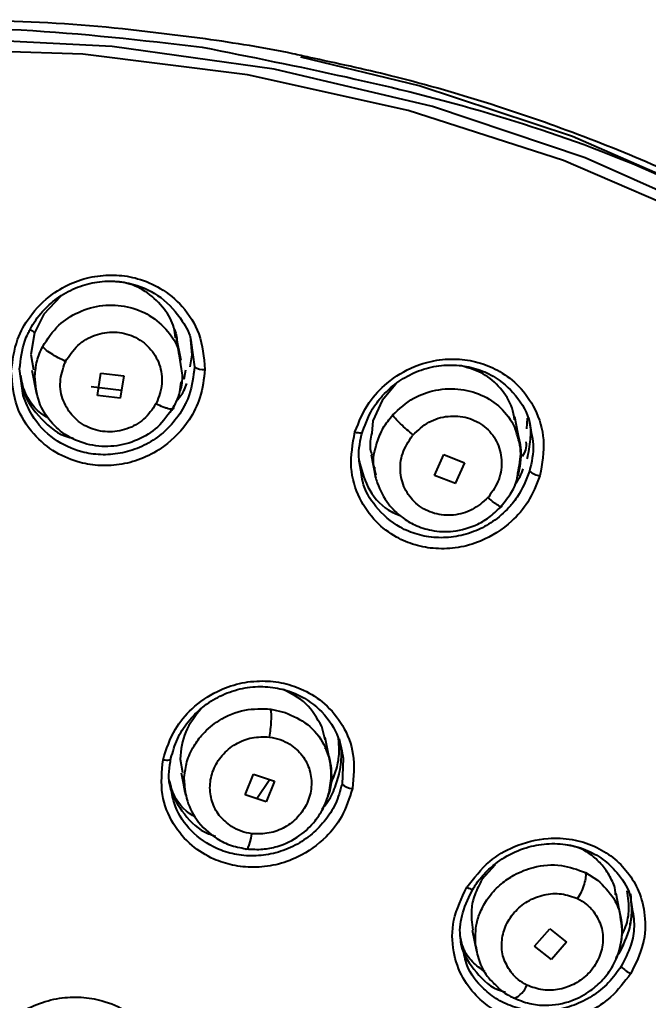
# Model space of a CAD drawing. Header units: millimetres. Extents: x 13235 to 13829, y -4257 to -3417.
# Drawn here: x 13459.06 to 13462.45, y -3757.67 to -3752.37 of the extents above; entities that cross this region are included whole.
import ezdxf

# ---------------------------------------------------------------- set-up
doc = ezdxf.new("R2010")
doc.units = ezdxf.units.MM
doc.header["$LTSCALE"] = 0.1
doc.layers.get('0').update_dxf_attribs({"lineweight": 15})
doc.layers.add('DIM', color=3, linetype='Continuous', lineweight=9)
doc.styles.add('ARIAL', font='arial.ttf')
doc.dimstyles.new('사본 ISO-25', dxfattribs={"dimtxt": 4, "dimasz": 3.5, "dimexe": 0.5, "dimexo": 0.625, "dimgap": 1.5, "dimtad": 1, "dimtih": 1, "dimtoh": 1, "dimdec": 1, "dimlfac": 4, "dimdsep": 46, "dimtxsty": 'ARIAL', "dimcen": 0, "dimclrd": 3, "dimclre": 3, "dimclrt": 3, "dimadec": 1, "dimazin": 0, "dimtfac": 1, "dimtdec": 1, "dimtmove": 0, "dimatfit": 3, "dimfxl": 1.25, "dimtfill": 1, "dimarcsym": 0})

# ---------------------------------------------------------------- blocks, each defined once
blk = doc.blocks.new('*D105')
at = {"layer": 'Defpoints', "color": 0, "transparency": 16777216}
for p in [(13444.4854, -3661.5441), (13548.0252, -4163.6001), (13562.3197, -4163.6001)]:
    blk.add_point(p, dxfattribs=at)
at = {"layer": 'DIM', "color": 3, "lineweight": -2, "transparency": 16777216}
for p, q in [((13445.1104, -3661.5441), (13562.8197, -3661.5441)), ((13562.3197, -3665.0441), (13562.3197, -3909.6312)), ((13562.3197, -4160.1001), (13562.3197, -3917.8754)), ((13548.6502, -4163.6001), (13562.8197, -4163.6001))]:
    blk.add_line(p, q, dxfattribs=at)
at = {"layer": 'DIM', "color": 3, "transparency": 16777216}
for points in [[(13561.7364, -3665.0441), (13562.903, -3665.0441), (13562.3197, -3661.5441)], [(13561.7364, -4160.1001), (13562.903, -4160.1001), (13562.3197, -4163.6001)]]:
    blk.add_solid(points, dxfattribs=at)
at = {"layer": 'DIM', "color": 3, "transparency": 16777216, "insert": (13562.3197, -3913.7533), "char_height": 4, "attachment_point": 5, "style": 'ARIAL', "bg_fill": 3, "box_fill_scale": 1.1, "bg_fill_color": 256, "bg_fill_true_color": 13158600, "bg_fill_transparency": 0}
blk.add_mtext('(2280)', dxfattribs=at)

msp = doc.modelspace()

# ---------------------------------------------------------------- linework, layer by layer
at = {"linetype": 'Continuous', "lineweight": 25}
for p, q in [((13459.2801, -3753.8698), (13459.1891, -3753.9652)), ((13459.1891, -3753.9652), (13459.1389, -3754.0666)), ((13459.1389, -3754.0666), (13459.1184, -3754.1843)), ((13459.9303, -3754.2153), (13459.9062, -3754.0919)), ((13459.9899, -3754.1853), (13459.9807, -3754.0853)), ((13459.9854, -3754.1211), (13460.0027, -3754.2509)), ((13459.1184, -3754.1843), (13459.1328, -3754.2663)), ((13459.9175, -3754.1792), (13459.9368, -3754.2958)), ((13459.9787, -3754.2498), (13459.9899, -3754.1853)), ((13459.307, -3754.2207), (13459.304, -3754.2268)), ((13459.0783, -3754.4053), (13459.0587, -3754.2611)), ((13459.1254, -3754.2677), (13459.1503, -3754.3952)), ((13459.4786, -3754.4051), (13459.4978, -3754.2843)), ((13459.4978, -3754.2844), (13459.6205, -3754.2991)), ((13459.9545, -3754.2673), (13459.9449, -3754.3182)), ((13459.6205, -3754.2991), (13459.6013, -3754.4198)), ((13461.0901, -3754.3443), (13461.0159, -3754.4313)), ((13459.6081, -3754.3771), (13459.4445, -3754.3575)), ((13459.6013, -3754.4196), (13459.4786, -3754.4049)), ((13461.0159, -3754.4313), (13460.9658, -3754.5411)), ((13459.8892, -3754.4676), (13459.8937, -3754.4592)), ((13460.9658, -3754.5411), (13460.9596, -3754.6089)), ((13461.7593, -3754.6614), (13461.7316, -3754.5193)), ((13461.798, -3754.5265), (13461.7952, -3754.5852)), ((13461.1828, -3754.6175), (13461.1783, -3754.6228)), ((13460.9568, -3754.7261), (13460.9802, -3754.8456)), ((13461.2978, -3754.8376), (13461.348, -3754.7245)), ((13461.348, -3754.7245), (13461.4611, -3754.7679)), ((13461.4611, -3754.7678), (13461.4109, -3754.8809)), ((13460.9832, -3754.8355), (13460.9729, -3754.7928)), ((13461.411, -3754.8807), (13461.2979, -3754.8374)), ((13460.4144, -3756.0986), (13460.4922, -3756.1163)), ((13460.7076, -3756.2645), (13460.69, -3756.1931)), ((13460.7355, -3756.387), (13460.7091, -3756.252)), ((13459.9245, -3756.3692), (13459.9386, -3756.4413)), ((13460.8062, -3756.3649), (13460.7992, -3756.5041)), ((13459.9312, -3756.4428), (13459.9546, -3756.5623)), ((13460.2759, -3756.5623), (13460.3216, -3756.4497)), ((13460.3212, -3756.4497), (13460.4351, -3756.488)), ((13460.4092, -3756.4793), (13460.3387, -3756.5834)), ((13460.4352, -3756.4879), (13460.3895, -3756.6004)), ((13460.3895, -3756.6004), (13460.2755, -3756.5621)), ((13461.6261, -3756.9395), (13461.5548, -3757.0196)), ((13462.1139, -3756.9814), (13462.1793, -3757.0225)), ((13462.3047, -3757.2267), (13462.2789, -3757.0946)), ((13461.5024, -3757.2924), (13461.5245, -3757.4056)), ((13461.8387, -3757.3792), (13461.9208, -3757.2864)), ((13461.9208, -3757.2864), (13462.0117, -3757.358)), ((13462.0118, -3757.3579), (13461.9296, -3757.4509)), ((13462.294, -3757.4229), (13462.3232, -3757.3608)), ((13461.9296, -3757.4509), (13461.8381, -3757.3787)), ((13462.2981, -3757.4106), (13462.2972, -3757.4108))]:
    msp.add_line(p, q, dxfattribs=at)
at = {"linetype": 'Continuous', "lineweight": 25, "flags": 128}
for points in [[(13467.2101, -3758.9867), (13467.0656, -3758.3825), (13466.803, -3757.6178), (13466.4582, -3756.8831), (13466.0345, -3756.1855), (13465.536, -3755.5317), (13464.9675, -3754.928), (13464.3344, -3754.3802), (13463.6429, -3753.8936), (13462.8996, -3753.4729), (13462.1117, -3753.1221), (13461.2868, -3752.8446), (13460.4328, -3752.643), (13459.5579, -3752.5194), (13458.6706, -3752.4749)], [(13462.7964, -3753.4817), (13461.9946, -3753.1357), (13461.1557, -3752.8655), (13460.2881, -3752.6736), (13459.4005, -3752.5621), (13458.5016, -3752.5319), (13457.6005, -3752.5835), (13456.706, -3752.7163), (13455.827, -3752.929), (13454.9724, -3753.2194), (13454.1505, -3753.5847), (13453.3696, -3754.0213), (13452.6374, -3754.5248), (13451.9611, -3755.0902), (13451.3476, -3755.7119), (13450.8029, -3756.3837), (13450.3324, -3757.0989), (13449.9408, -3757.8505), (13449.632, -3758.6309), (13449.409, -3759.4324), (13449.2741, -3760.2471), (13449.2286, -3761.0668), (13449.273, -3761.8834), (13449.3664, -3762.4959)], [(13467.1911, -3758.8891), (13467.033, -3758.2378), (13466.7653, -3757.4747), (13466.4156, -3756.7421), (13465.9872, -3756.047), (13465.4842, -3755.3961), (13464.9116, -3754.7957), (13464.2748, -3754.2515), (13463.5799, -3753.7687), (13462.8337, -3753.3522), (13462.0434, -3753.0057), (13461.2164, -3752.7328), (13460.5776, -3752.578)], [(13460.8687, -3754.602), (13460.8777, -3754.604), (13460.8862, -3754.6054), (13460.8937, -3754.6062), (13460.9001, -3754.6063), (13460.9049, -3754.6057), (13460.9081, -3754.6045), (13460.9096, -3754.6026), (13460.9092, -3754.6003)], [(13459.8329, -3756.3722), (13459.8422, -3756.3734), (13459.851, -3756.3739), (13459.8588, -3756.3739), (13459.8654, -3756.3731), (13459.8706, -3756.3718), (13459.8741, -3756.3698), (13459.8759, -3756.3674), (13459.8757, -3756.3646)], [(13460.2789, -3756.8539), (13460.2817, -3756.8555), (13460.2865, -3756.8534), (13460.2918, -3756.8459), (13460.2973, -3756.8333), (13460.3028, -3756.8162), (13460.308, -3756.7955), (13460.3128, -3756.7719)], [(13461.4732, -3757.0611), (13461.4812, -3757.0651), (13461.4887, -3757.0684), (13461.4952, -3757.0708), (13461.5006, -3757.0722), (13461.5046, -3757.0725), (13461.5072, -3757.0718), (13461.5082, -3757.0701), (13461.5076, -3757.0674)]]:
    msp.add_lwpolyline(points, dxfattribs=at)
at = {"linetype": 'Continuous', "lineweight": 25}
for centre, radius, start, end in [((13460.047, -3754.1876), 0.0772, 234.9876, 278.6454), ((13461.8836, -3754.7291), 0.1105, 229.3349, 261.5721), ((13460.858, -3756.4426), 0.0851, 226.313, 267.9626), ((13462.4172, -3757.398), 0.1425, 219.1752, 245.3414), ((13461.6763, -3757.5415), 0.1308, 294.0368, 338.1486)]:
    msp.add_arc(centre, radius, start, end, dxfattribs=at)
for points, knots in [([(13466.5301, -3753.7633), (13466.4094, -3753.6028), (13466.1308, -3753.2324), (13465.623, -3752.7029), (13465.029, -3752.1677), (13464.3855, -3751.6831), (13463.7003, -3751.2503), (13462.9779, -3750.8727), (13462.2244, -3750.5527), (13461.4464, -3750.2922), (13460.6517, -3750.0926), (13459.8513, -3749.9547), (13459.0652, -3749.8778), (13458.3402, -3749.8577), (13457.7093, -3749.8785), (13457.1218, -3749.928), (13456.6246, -3749.9938), (13456.3014, -3750.0538), (13456.1846, -3750.0755)], [0, 0, 0, 0, 0.054467, 0.125734, 0.196971, 0.268154, 0.339251, 0.410223, 0.481005, 0.551495, 0.621512, 0.690697, 0.758228, 0.821669, 0.873892, 0.917323, 0.970111, 1, 1, 1, 1]), ([(13458.6223, -3751.1134), (13459.0734, -3751.1289), (13459.9835, -3751.1602), (13461.4299, -3751.436), (13462.9389, -3751.9375), (13464.4196, -3752.7205), (13465.7373, -3753.7323), (13466.8307, -3754.9264), (13467.6887, -3756.2911), (13468.2715, -3757.7628), (13468.573, -3759.3263), (13468.5795, -3760.9096), (13468.2906, -3762.4955), (13467.72, -3764.0119), (13466.8734, -3765.442), (13465.79, -3766.7204), (13464.4809, -3767.8323), (13463.0067, -3768.7289), (13461.3832, -3769.3954), (13459.6451, -3769.8351), (13458.4405, -3769.8919), (13457.8264, -3769.9208)], [0, 0, 0, 0, 0.041773, 0.084286, 0.13721, 0.19167, 0.244595, 0.299054, 0.351979, 0.406439, 0.459364, 0.513823, 0.566748, 0.621208, 0.674132, 0.728592, 0.781517, 0.835976, 0.888901, 0.94336, 1, 1, 1, 1]), ([(13460.0614, -3752.4787), (13459.8233, -3752.4484), (13459.3472, -3752.3879), (13458.8644, -3752.3791), (13458.6229, -3752.3747)], [0, 0, 0, 0, 0.499988, 1, 1, 1, 1]), ([(13460.6222, -3752.579), (13460.593, -3752.5723), (13460.4085, -3752.5301), (13460.22, -3752.5022), (13460.0614, -3752.4787)], [0, 0, 0, 0, 0.158374, 1, 1, 1, 1]), ([(13460.0438, -3752.5233), (13460.5639, -3752.6271), (13461.6041, -3752.8346), (13462.7933, -3753.3036), (13463.3952, -3753.7062), (13463.5723, -3753.8247)], [0, 0, 0, 0, 0.41378, 0.827561, 1, 1, 1, 1]), ([(13467.384, -3759.2786), (13467.3833, -3759.2737), (13467.3772, -3759.2339), (13467.3555, -3759.1003), (13467.3232, -3758.9288), (13467.283, -3758.7439), (13467.2483, -3758.5978), (13467.206, -3758.4347), (13467.1548, -3758.2549), (13467.0934, -3758.059), (13467.0278, -3757.8688), (13466.9383, -3757.6299), (13466.7991, -3757.2958), (13466.5851, -3756.8578), (13466.3347, -3756.4262), (13466.077, -3756.0381), (13465.8106, -3755.68), (13465.5237, -3755.3381), (13465.2229, -3755.0174), (13464.9155, -3754.7213), (13464.5753, -3754.4267), (13464.2124, -3754.1458), (13463.8392, -3753.8875), (13463.4661, -3753.6564), (13463.0157, -3753.4066), (13462.524, -3753.1722), (13462.0355, -3752.9774), (13461.5656, -3752.8164), (13461.1129, -3752.6838), (13460.7692, -3752.6104), (13460.6222, -3752.579)], [0, 0, 0, 0, 0.001503, 0.012329, 0.041497, 0.054963, 0.070301, 0.087509, 0.106589, 0.127541, 0.150364, 0.168126, 0.205515, 0.260848, 0.316464, 0.35682, 0.401597, 0.450794, 0.490525, 0.532749, 0.577464, 0.623427, 0.667559, 0.710077, 0.75098, 0.816516, 0.866567, 0.901127, 0.957715, 1, 1, 1, 1]), ([(13459.0138, -3754.2742), (13459.021, -3754.2159), (13459.0339, -3754.1115), (13459.115, -3753.967), (13459.2196, -3753.8617), (13459.3436, -3753.7918), (13459.4623, -3753.7579), (13459.5822, -3753.7506), (13459.7034, -3753.7709), (13459.8282, -3753.8245), (13459.9469, -3753.9239), (13460.042, -3754.0747), (13460.0529, -3754.1985), (13460.0587, -3754.264)], [0, 0, 0, 0, 0.108637, 0.19484, 0.299349, 0.374805, 0.45021, 0.520836, 0.591417, 0.673582, 0.769088, 0.877887, 1, 1, 1, 1]), ([(13459.0587, -3754.2611), (13459.0643, -3754.2104), (13459.0716, -3754.1447), (13459.1007, -3754.0758), (13459.1285, -3754.02), (13459.176, -3753.9522), (13459.2595, -3753.8764), (13459.3559, -3753.8219), (13459.4631, -3753.7904), (13459.5713, -3753.7838), (13459.6953, -3753.8044), (13459.8312, -3753.87), (13459.93, -3753.9842), (13459.9797, -3754.0746), (13459.9849, -3754.117), (13459.9854, -3754.1211)], [0, 0, 0, 0, 0.114236, 0.148136, 0.166414, 0.253196, 0.32978, 0.413154, 0.494273, 0.573265, 0.650265, 0.771988, 0.903054, 0.990512, 1, 1, 1, 1]), ([(13459.9002, -3754.0929), (13459.8982, -3754.0743), (13459.8921, -3754.0187), (13459.8403, -3753.9318), (13459.7549, -3753.8478), (13459.6527, -3753.7956), (13459.5833, -3753.7908), (13459.5549, -3753.7889)], [0, 0, 0, 0, 0.112281, 0.335895, 0.592274, 0.833571, 1, 1, 1, 1]), ([(13459.1832, -3754.1396), (13459.2097, -3754.0991), (13459.259, -3754.0238), (13459.3766, -3753.9484), (13459.5056, -3753.9119), (13459.6403, -3753.9187), (13459.7654, -3753.9672), (13459.8572, -3754.0513), (13459.9103, -3754.1273), (13459.9165, -3754.1718), (13459.9175, -3754.1792)], [0, 0, 0, 0, 0.1541675, 0.2863667, 0.4294407, 0.5684316, 0.7058979, 0.8509801, 0.9753764, 1, 1, 1, 1]), ([(13459.1389, -3754.0666), (13459.1366, -3754.0637), (13459.1331, -3754.0593), (13459.1232, -3754.0526), (13459.1172, -3754.0494), (13459.1148, -3754.0481)], [0, 0, 0, 0, 0.531077, 0.811897, 1, 1, 1, 1]), ([(13459.307, -3754.2207), (13459.3267, -3754.1901), (13459.366, -3754.1292), (13459.4636, -3754.0734), (13459.5717, -3754.0558), (13459.6776, -3754.0804), (13459.7647, -3754.1432), (13459.819, -3754.2348), (13459.8351, -3754.3428), (13459.8101, -3754.4107), (13459.7976, -3754.4447)], [0, 0, 0, 0, 0.1260748, 0.250713, 0.374166, 0.4973687, 0.6213976, 0.7468575, 0.8735163, 1, 1, 1, 1]), ([(13459.8929, -3754.0442), (13459.8938, -3754.046), (13459.9054, -3754.0707), (13459.9078, -3754.0984), (13459.91, -3754.124)], [0, 0, 0, 0, 0.075497, 1, 1, 1, 1]), ([(13459.1412, -3754.301), (13459.1436, -3754.2732), (13459.1485, -3754.2175), (13459.1716, -3754.1656), (13459.1832, -3754.1396)], [0, 0, 0, 0, 0.4999964, 1, 1, 1, 1]), ([(13459.307, -3754.2207), (13459.2937, -3754.2144), (13459.2658, -3754.2013), (13459.2264, -3754.178), (13459.1952, -3754.1555), (13459.1871, -3754.1448), (13459.1832, -3754.1396)], [0, 0, 0, 0, 0.232869, 0.488867, 0.751053, 1, 1, 1, 1]), ([(13459.7945, -3754.4506), (13459.7744, -3754.4799), (13459.7346, -3754.5381), (13459.6389, -3754.5911), (13459.5331, -3754.6078), (13459.4294, -3754.584), (13459.3438, -3754.5236), (13459.2889, -3754.4353), (13459.2697, -3754.3295), (13459.2925, -3754.2612), (13459.304, -3754.2268)], [0, 0, 0, 0, 0.125261, 0.248647, 0.372148, 0.495812, 0.619113, 0.743206, 0.870567, 1, 1, 1, 1]), ([(13460.8687, -3754.602), (13460.8909, -3754.547), (13460.9307, -3754.4483), (13461.0459, -3754.3266), (13461.1733, -3754.2487), (13461.3099, -3754.2099), (13461.432, -3754.2047), (13461.5482, -3754.2259), (13461.6584, -3754.2742), (13461.7633, -3754.3558), (13461.8503, -3754.4807), (13461.9013, -3754.6501), (13461.8792, -3754.7733), (13461.8674, -3754.8384)], [0, 0, 0, 0, 0.108631, 0.194826, 0.299315, 0.374762, 0.450157, 0.520778, 0.591354, 0.673529, 0.769049, 0.877865, 1, 1, 1, 1]), ([(13460.0587, -3754.264), (13460.0529, -3754.3154), (13460.0422, -3754.4107), (13459.9686, -3754.558), (13459.8612, -3754.6718), (13459.7301, -3754.7453), (13459.6129, -3754.7798), (13459.4961, -3754.7874), (13459.3739, -3754.7689), (13459.2462, -3754.7157), (13459.1244, -3754.6137), (13459.0299, -3754.4618), (13459.0193, -3754.3387), (13459.0138, -3754.2742)], [0, 0, 0, 0, 0.0960003, 0.177925, 0.298931, 0.3747016, 0.4477708, 0.5181301, 0.5857712, 0.67247, 0.7704316, 0.8796047, 1, 1, 1, 1]), ([(13460.0027, -3754.2509), (13459.997, -3754.3021), (13459.9895, -3754.3685), (13459.9598, -3754.4381), (13459.9318, -3754.4935), (13459.8847, -3754.5604), (13459.8025, -3754.6349), (13459.7078, -3754.6889), (13459.6027, -3754.7206), (13459.4966, -3754.7282), (13459.3726, -3754.7098), (13459.2365, -3754.6454), (13459.1279, -3754.5325), (13459.0925, -3754.4416), (13459.0783, -3754.4053)], [0, 0, 0, 0, 0.1167367, 0.1514546, 0.1702571, 0.2566091, 0.333066, 0.4159201, 0.4965145, 0.5749701, 0.6514181, 0.7761682, 0.9103955, 1, 1, 1, 1]), ([(13460.9092, -3754.6003), (13460.9278, -3754.5522), (13460.952, -3754.4899), (13460.9976, -3754.4297), (13461.0386, -3754.382), (13461.1016, -3754.3271), (13461.2009, -3754.273), (13461.307, -3754.2425), (13461.4175, -3754.2371), (13461.5221, -3754.2562), (13461.6354, -3754.3054), (13461.7447, -3754.4017), (13461.8098, -3754.515), (13461.8187, -3754.588), (13461.8206, -3754.6039)], [0, 0, 0, 0, 0.1215808, 0.1576572, 0.1771065, 0.2694638, 0.3509682, 0.4397016, 0.5260347, 0.610102, 0.6920494, 0.8216275, 0.9611488, 1, 1, 1, 1]), ([(13461.7307, -3754.5355), (13461.7271, -3754.5144), (13461.7162, -3754.4514), (13461.6586, -3754.3633), (13461.5686, -3754.2831), (13461.4941, -3754.2599), (13461.4584, -3754.2487)], [0, 0, 0, 0, 0.152675, 0.454141, 0.737874, 1, 1, 1, 1]), ([(13459.064, -3754.2952), (13459.0676, -3754.3245), (13459.0785, -3754.4135), (13459.1718, -3754.5337), (13459.2728, -3754.6209), (13459.3399, -3754.6335), (13459.3475, -3754.6349)], [0, 0, 0, 0, 0.187564, 0.569594, 0.951366, 1, 1, 1, 1]), ([(13459.2153, -3754.527), (13459.2069, -3754.5225), (13459.1472, -3754.4907), (13459.089, -3754.4111), (13459.0707, -3754.3327), (13459.0653, -3754.3099)], [0, 0, 0, 0, 0.103509, 0.739153, 1, 1, 1, 1]), ([(13459.8892, -3754.4676), (13459.8628, -3754.5058), (13459.8123, -3754.5787), (13459.6958, -3754.6507), (13459.5682, -3754.685), (13459.4353, -3754.6775), (13459.3153, -3754.6299), (13459.221, -3754.5486), (13459.1526, -3754.4373), (13459.1452, -3754.3492), (13459.1412, -3754.301)], [0, 0, 0, 0, 0.132004, 0.252005, 0.376405, 0.497465, 0.621972, 0.740417, 0.857997, 1, 1, 1, 1]), ([(13459.8813, -3754.4853), (13459.8987, -3754.453), (13459.9251, -3754.4043), (13459.929, -3754.3499), (13459.9303, -3754.3316)], [0, 0, 0, 0, 0.662119, 1, 1, 1, 1]), ([(13459.9016, -3754.4393), (13459.9174, -3754.4216), (13459.9345, -3754.4024), (13459.9506, -3754.3671), (13459.956, -3754.3525), (13459.9607, -3754.3398)], [0, 0, 0, 0, 0.598398, 0.649394, 1, 1, 1, 1]), ([(13459.9368, -3754.2958), (13459.9359, -3754.3243), (13459.9349, -3754.3529), (13459.9246, -3754.3796), (13459.9245, -3754.3797)], [0, 0, 0, 0, 0.996841, 1, 1, 1, 1]), ([(13461.0722, -3754.5104), (13461.1085, -3754.4772), (13461.1759, -3754.4154), (13461.3084, -3754.3696), (13461.4413, -3754.3643), (13461.5682, -3754.4028), (13461.6737, -3754.4796), (13461.7415, -3754.583), (13461.7746, -3754.7087), (13461.7583, -3754.7932), (13461.7492, -3754.8402)], [0, 0, 0, 0, 0.136288, 0.253158, 0.379639, 0.502513, 0.624034, 0.752295, 0.862263, 1, 1, 1, 1]), ([(13459.7976, -3754.4447), (13459.7971, -3754.4457), (13459.796, -3754.4477), (13459.795, -3754.4496), (13459.7945, -3754.4506)], [0, 0, 0, 0, 0.500272, 1, 1, 1, 1]), ([(13459.8892, -3754.4676), (13459.8902, -3754.4717), (13459.8917, -3754.4779), (13459.8816, -3754.4797), (13459.8696, -3754.4786), (13459.8536, -3754.4745), (13459.8295, -3754.4664), (13459.8082, -3754.4568), (13459.7945, -3754.4506)], [0, 0, 0, 0, 0.243272, 0.37373, 0.506245, 0.637839, 0.765652, 1, 1, 1, 1]), ([(13460.9886, -3754.6578), (13460.9984, -3754.6312), (13461.0181, -3754.5782), (13461.0542, -3754.533), (13461.0722, -3754.5104)], [0, 0, 0, 0, 0.499996, 1, 1, 1, 1]), ([(13461.1828, -3754.6175), (13461.1716, -3754.6083), (13461.148, -3754.589), (13461.1135, -3754.5572), (13461.0851, -3754.5283), (13461.0764, -3754.5163), (13461.0722, -3754.5104)], [0, 0, 0, 0, 0.2328681, 0.4888657, 0.7510521, 1, 1, 1, 1]), ([(13461.1828, -3754.6175), (13461.2097, -3754.5923), (13461.2632, -3754.5423), (13461.371, -3754.5109), (13461.4787, -3754.5193), (13461.5731, -3754.5681), (13461.6396, -3754.6499), (13461.6672, -3754.752), (13461.6541, -3754.861), (13461.6123, -3754.9213), (13461.5914, -3754.9514)], [0, 0, 0, 0, 0.126075, 0.250713, 0.374166, 0.497369, 0.621398, 0.746857, 0.873516, 1, 1, 1, 1]), ([(13461.7988, -3754.7474), (13461.8062, -3754.7123), (13461.8196, -3754.6485), (13461.8192, -3754.5729), (13461.8094, -3754.5356), (13461.8069, -3754.5261)], [0, 0, 0, 0, 0.477749, 0.86736, 1, 1, 1, 1]), ([(13461.8674, -3754.8384), (13461.8484, -3754.8871), (13461.8132, -3754.9775), (13461.7043, -3755.1036), (13461.572, -3755.1892), (13461.4277, -3755.23), (13461.3069, -3755.2359), (13461.1936, -3755.2158), (13461.082, -3755.169), (13460.9742, -3755.0871), (13460.8848, -3754.959), (13460.8347, -3754.7886), (13460.857, -3754.6662), (13460.8687, -3754.602)], [0, 0, 0, 0, 0.095996, 0.177913, 0.298894, 0.374666, 0.447729, 0.518075, 0.585697, 0.672417, 0.770398, 0.879589, 1, 1, 1, 1]), ([(13460.903, -3754.8187), (13460.8973, -3754.7921), (13460.8817, -3754.7202), (13460.8986, -3754.6466), (13460.9092, -3754.6003)], [0, 0, 0, 0, 0.3699708, 1, 1, 1, 1]), ([(13460.9596, -3754.6089), (13460.9535, -3754.6376), (13460.945, -3754.6774), (13460.9571, -3754.7147), (13460.9605, -3754.7251)], [0, 0, 0, 0, 0.719704, 1, 1, 1, 1]), ([(13461.7484, -3754.824), (13461.757, -3754.7841), (13461.7744, -3754.7025), (13461.7473, -3754.6233), (13461.7335, -3754.5829)], [0, 0, 0, 0, 0.489795, 1, 1, 1, 1]), ([(13461.8206, -3754.6039), (13461.8249, -3754.6258), (13461.8385, -3754.6947), (13461.8225, -3754.765), (13461.8116, -3754.8129)], [0, 0, 0, 0, 0.319104, 1, 1, 1, 1]), ([(13460.9729, -3754.7928), (13460.9728, -3754.7924), (13460.9622, -3754.7489), (13460.9754, -3754.7031), (13460.9886, -3754.6578)], [0, 0, 0, 0, 0.010012, 1, 1, 1, 1]), ([(13461.5869, -3754.9565), (13461.56, -3754.9803), (13461.5067, -3755.0276), (13461.4015, -3755.0567), (13461.2962, -3755.048), (13461.2037, -3755.0003), (13461.138, -3754.9213), (13461.1089, -3754.8224), (13461.1186, -3754.7147), (13461.1583, -3754.6536), (13461.1783, -3754.6228)], [0, 0, 0, 0, 0.125261, 0.248647, 0.372148, 0.495812, 0.619113, 0.743206, 0.870567, 1, 1, 1, 1]), ([(13461.792, -3754.6545), (13461.7929, -3754.6693), (13461.7944, -3754.6977), (13461.7796, -3754.7229), (13461.7725, -3754.7349)], [0, 0, 0, 0, 0.52094, 1, 1, 1, 1]), ([(13460.891, -3754.7563), (13460.9037, -3754.8046), (13460.9307, -3754.907), (13461.0184, -3755.0136), (13461.0934, -3755.0458), (13461.1166, -3755.0557)], [0, 0, 0, 0, 0.381384, 0.808256, 1, 1, 1, 1]), ([(13461.8116, -3754.8129), (13461.7928, -3754.8615), (13461.7683, -3754.9244), (13461.7218, -3754.9852), (13461.6808, -3755.0325), (13461.6184, -3755.0866), (13461.5206, -3755.1398), (13461.4163, -3755.1701), (13461.3079, -3755.1762), (13461.2049, -3755.1586), (13461.0877, -3755.1102), (13460.9798, -3755.015), (13460.9137, -3754.9036), (13460.9051, -3754.8356), (13460.903, -3754.8187)], [0, 0, 0, 0, 0.123837, 0.160664, 0.180606, 0.272203, 0.353304, 0.441193, 0.526685, 0.609906, 0.690997, 0.832347, 0.958492, 1, 1, 1, 1]), ([(13460.9738, -3754.7929), (13460.9738, -3754.7969), (13460.9736, -3754.8257), (13460.9929, -3754.8958), (13461.0396, -3754.9877), (13461.1159, -3755.061), (13461.1952, -3755.1088), (13461.2883, -3755.1389), (13461.4065, -3755.1438), (13461.5161, -3755.1117), (13461.6037, -3755.0594), (13461.6421, -3755.0207), (13461.6621, -3755.0005)], [0, 0, 0, 0, 0.012984, 0.09414, 0.234676, 0.34811, 0.438434, 0.542681, 0.670685, 0.822034, 0.907447, 1, 1, 1, 1]), ([(13461.7316, -3754.8864), (13461.7421, -3754.8723), (13461.7617, -3754.846), (13461.7723, -3754.8154), (13461.7772, -3754.8012)], [0, 0, 0, 0, 0.5364841, 1, 1, 1, 1]), ([(13461.6514, -3755.0111), (13461.671, -3754.9871), (13461.7091, -3754.9404), (13461.7439, -3754.8755), (13461.7474, -3754.8353), (13461.7484, -3754.824)], [0, 0, 0, 0, 0.433641, 0.841723, 1, 1, 1, 1]), ([(13461.5914, -3754.9514), (13461.5907, -3754.9523), (13461.5892, -3754.954), (13461.5876, -3754.9556), (13461.5869, -3754.9565)], [0, 0, 0, 0, 0.500272, 1, 1, 1, 1]), ([(13461.6573, -3754.9965), (13461.6591, -3755.0006), (13461.6619, -3755.0067), (13461.6554, -3755.0059), (13461.6468, -3755.0017), (13461.6345, -3754.9939), (13461.6155, -3754.9802), (13461.5981, -3754.9658), (13461.5869, -3754.9565)], [0, 0, 0, 0, 0.2432728, 0.3737311, 0.5062466, 0.63784, 0.7656526, 1, 1, 1, 1]), ([(13459.8329, -3756.3722), (13459.8511, -3756.3153), (13459.8836, -3756.214), (13459.9905, -3756.0875), (13460.1113, -3756.0036), (13460.244, -3755.9561), (13460.3669, -3755.9425), (13460.4855, -3755.9552), (13460.6014, -3755.9952), (13460.7145, -3756.0692), (13460.811, -3756.1869), (13460.873, -3756.3466), (13460.8612, -3756.4654), (13460.8549, -3756.5277)], [0, 0, 0, 0, 0.111236, 0.198266, 0.299061, 0.375391, 0.451823, 0.522595, 0.593332, 0.678922, 0.775237, 0.882253, 1, 1, 1, 1]), ([(13459.8757, -3756.3646), (13459.8856, -3756.3295), (13459.9054, -3756.2595), (13459.9653, -3756.1655), (13460.0436, -3756.0858), (13460.1392, -3756.0247), (13460.2463, -3755.9862), (13460.3574, -3755.9731), (13460.4643, -3755.9846), (13460.5814, -3756.0246), (13460.699, -3756.1096), (13460.7818, -3756.2348), (13460.7992, -3756.3273), (13460.8062, -3756.3649)], [0, 0, 0, 0, 0.08346, 0.166926, 0.248756, 0.332102, 0.417115, 0.499688, 0.579889, 0.65779, 0.780196, 0.910657, 1, 1, 1, 1]), ([(13460.69, -3756.1931), (13460.6651, -3756.1483), (13460.617, -3756.0615), (13460.5267, -3756.0159), (13460.4829, -3755.9938)], [0, 0, 0, 0, 0.515469, 1, 1, 1, 1]), ([(13460.0408, -3756.0944), (13460.0078, -3756.1352), (13459.9416, -3756.2169), (13459.9302, -3756.3184), (13459.9245, -3756.3692)], [0, 0, 0, 0, 0.498637, 1, 1, 1, 1]), ([(13459.9475, -3756.4649), (13459.9511, -3756.4378), (13459.9587, -3756.3797), (13459.9949, -3756.3006), (13460.0521, -3756.2234), (13460.1411, -3756.1493), (13460.2701, -3756.0946), (13460.3676, -3756.0973), (13460.4144, -3756.0986)], [0, 0, 0, 0, 0.129237, 0.275946, 0.397794, 0.566295, 0.791755, 1, 1, 1, 1]), ([(13460.4077, -3756.2496), (13460.4098, -3756.2359), (13460.4144, -3756.2072), (13460.418, -3756.1625), (13460.4184, -3756.1225), (13460.4157, -3756.1064), (13460.4144, -3756.0986)], [0, 0, 0, 0, 0.233277, 0.488311, 0.749782, 1, 1, 1, 1]), ([(13460.4922, -3756.1163), (13460.5344, -3756.1355), (13460.6209, -3756.1749), (13460.7051, -3756.2815), (13460.7408, -3756.3881), (13460.7428, -3756.4797), (13460.7367, -3756.5365), (13460.7233, -3756.5656), (13460.7216, -3756.5693)], [0, 0, 0, 0, 0.237867, 0.487382, 0.702583, 0.83304, 0.978488, 1, 1, 1, 1]), ([(13460.2023, -3756.7328), (13460.1788, -3756.7143), (13460.1323, -3756.6778), (13460.0932, -3756.5988), (13460.0817, -3756.5131), (13460.1002, -3756.4255), (13460.1485, -3756.3455), (13460.2223, -3756.2841), (13460.313, -3756.2472), (13460.3762, -3756.2488), (13460.4077, -3756.2496)], [0, 0, 0, 0, 0.125392, 0.247118, 0.36741, 0.489931, 0.617011, 0.745334, 0.872976, 1, 1, 1, 1]), ([(13460.4077, -3756.2496), (13460.4274, -3756.2531), (13460.4667, -3756.2602), (13460.501, -3756.2792), (13460.5182, -3756.2887)], [0, 0, 0, 0, 0.499962, 1, 1, 1, 1]), ([(13460.5182, -3756.2887), (13460.542, -3756.3075), (13460.5898, -3756.3452), (13460.6295, -3756.4283), (13460.6387, -3756.5189), (13460.6153, -3756.6076), (13460.5645, -3756.6836), (13460.4927, -3756.7399), (13460.4054, -3756.7743), (13460.344, -3756.7727), (13460.3128, -3756.7719)], [0, 0, 0, 0, 0.12707, 0.254778, 0.383158, 0.509833, 0.632002, 0.752274, 0.874295, 1, 1, 1, 1]), ([(13460.7779, -3756.2521), (13460.7803, -3756.2785), (13460.7854, -3756.3352), (13460.7714, -3756.4217), (13460.7477, -3756.4774), (13460.7363, -3756.5045)], [0, 0, 0, 0, 0.310045, 0.665008, 1, 1, 1, 1]), ([(13460.7864, -3756.4391), (13460.7919, -3756.4027), (13460.801, -3756.343), (13460.7902, -3756.2847), (13460.786, -3756.2619)], [0, 0, 0, 0, 0.610279, 1, 1, 1, 1]), ([(13460.2857, -3756.8541), (13460.3142, -3756.8558), (13460.3688, -3756.859), (13460.4682, -3756.8389), (13460.5691, -3756.7902), (13460.6528, -3756.7107), (13460.7032, -3756.6294), (13460.734, -3756.5429), (13460.745, -3756.4404), (13460.7332, -3756.3564), (13460.7114, -3756.3137), (13460.7085, -3756.3079)], [0, 0, 0, 0, 0.102648, 0.196487, 0.359026, 0.494268, 0.605259, 0.703709, 0.827022, 0.976862, 1, 1, 1, 1]), ([(13460.8549, -3756.5277), (13460.8387, -3756.5798), (13460.8092, -3756.675), (13460.7068, -3756.8049), (13460.5821, -3756.8947), (13460.4438, -3756.9433), (13460.3232, -3756.9573), (13460.2093, -3756.9456), (13460.0946, -3756.9085), (13459.98, -3756.837), (13459.8795, -3756.7186), (13459.8148, -3756.5564), (13459.8267, -3756.4355), (13459.8329, -3756.3722)], [0, 0, 0, 0, 0.101991, 0.186056, 0.299793, 0.376516, 0.44976, 0.519515, 0.585777, 0.673107, 0.771274, 0.880233, 1, 1, 1, 1]), ([(13459.8778, -3756.5395), (13459.8744, -3756.528), (13459.858, -3756.4718), (13459.8679, -3756.412), (13459.8757, -3756.3646)], [0, 0, 0, 0, 0.20574, 1, 1, 1, 1]), ([(13460.6911, -3756.6383), (13460.6971, -3756.6317), (13460.7255, -3756.6002), (13460.7604, -3756.5327), (13460.7778, -3756.4701), (13460.7864, -3756.4391)], [0, 0, 0, 0, 0.1185432, 0.5624667, 1, 1, 1, 1]), ([(13459.8634, -3756.4782), (13459.8639, -3756.483), (13459.8705, -3756.5447), (13459.9288, -3756.6504), (13460.0217, -3756.7537), (13460.0965, -3756.7783), (13460.1168, -3756.785)], [0, 0, 0, 0, 0.03455, 0.447386, 0.850125, 1, 1, 1, 1]), ([(13460.0081, -3756.682), (13459.9974, -3756.6758), (13459.9379, -3756.641), (13459.8854, -3756.5682), (13459.8723, -3756.4999), (13459.8697, -3756.486)], [0, 0, 0, 0, 0.148586, 0.82687, 1, 1, 1, 1]), ([(13460.7992, -3756.5041), (13460.789, -3756.54), (13460.7686, -3756.6116), (13460.7074, -3756.706), (13460.6289, -3756.7847), (13460.5352, -3756.8441), (13460.4305, -3756.8818), (13460.3226, -3756.8954), (13460.2186, -3756.8857), (13460.0994, -3756.8478), (13459.9817, -3756.7644), (13459.9004, -3756.6488), (13459.8837, -3756.5684), (13459.8778, -3756.5395)], [0, 0, 0, 0, 0.087919, 0.175846, 0.258131, 0.342786, 0.427931, 0.510597, 0.590848, 0.668754, 0.802386, 0.929021, 1, 1, 1, 1]), ([(13459.9557, -3756.5544), (13459.9537, -3756.5489), (13459.9436, -3756.5205), (13459.9457, -3756.4898), (13459.9475, -3756.4649)], [0, 0, 0, 0, 0.193619, 1, 1, 1, 1]), ([(13459.9463, -3756.48), (13459.949, -3756.5139), (13459.955, -3756.5903), (13460.0124, -3756.706), (13460.1018, -3756.7907), (13460.2023, -3756.8399), (13460.2621, -3756.8498), (13460.293, -3756.8549)], [0, 0, 0, 0, 0.17924, 0.403378, 0.677488, 0.833421, 1, 1, 1, 1]), ([(13460.3128, -3756.7719), (13460.2931, -3756.7683), (13460.2538, -3756.7613), (13460.2195, -3756.7423), (13460.2023, -3756.7328)], [0, 0, 0, 0, 0.499962, 1, 1, 1, 1]), ([(13461.4732, -3757.0611), (13461.5114, -3757.0114), (13461.5802, -3756.9217), (13461.7362, -3756.8303), (13461.8925, -3756.7908), (13462.042, -3756.7985), (13462.1619, -3756.8349), (13462.2638, -3756.8964), (13462.346, -3756.9793), (13462.4076, -3757.0851), (13462.4406, -3757.217), (13462.4338, -3757.374), (13462.384, -3757.4746), (13462.3577, -3757.5275)], [0, 0, 0, 0, 0.114194, 0.206044, 0.321934, 0.402298, 0.48017, 0.55553, 0.628356, 0.704956, 0.792444, 0.890793, 1, 1, 1, 1]), ([(13461.5076, -3757.0674), (13461.5077, -3757.0672), (13461.5093, -3757.0647), (13461.5149, -3757.0557), (13461.5369, -3757.0231), (13461.5869, -3756.9642), (13461.6763, -3756.8942), (13461.7876, -3756.8442), (13461.9053, -3756.8219), (13462.0196, -3756.8271), (13462.1273, -3756.8592), (13462.2207, -3756.9145), (13462.3025, -3756.999), (13462.3565, -3757.0856), (13462.3617, -3757.1496), (13462.363, -3757.1654)], [0, 0, 0, 0, 0.000814, 0.007893, 0.028147, 0.105642, 0.211392, 0.323301, 0.421786, 0.525097, 0.626112, 0.724925, 0.821641, 0.956048, 1, 1, 1, 1]), ([(13462.276, -3757.1011), (13462.2756, -3757.0921), (13462.2741, -3757.0573), (13462.2469, -3757.0028), (13462.206, -3756.9398), (13462.1506, -3756.8891), (13462.0852, -3756.8458), (13462.032, -3756.8362), (13462.004, -3756.8311)], [0, 0, 0, 0, 0.065175, 0.2528461, 0.4379097, 0.6205048, 0.8007762, 1, 1, 1, 1]), ([(13461.5199, -3757.3712), (13461.5193, -3757.3323), (13461.5183, -3757.2689), (13461.5495, -3757.1814), (13461.5927, -3757.1076), (13461.6538, -3757.0431), (13461.7348, -3756.9874), (13461.8436, -3756.9446), (13461.9824, -3756.9326), (13462.0713, -3756.9656), (13462.1139, -3756.9814)], [0, 0, 0, 0, 0.142117, 0.231255, 0.330603, 0.443379, 0.537047, 0.66659, 0.839906, 1, 1, 1, 1]), ([(13462.1139, -3756.9814), (13462.1147, -3756.9892), (13462.1162, -3757.0051), (13462.1074, -3757.0429), (13462.092, -3757.0843), (13462.078, -3757.1101), (13462.0714, -3757.1225)], [0, 0, 0, 0, 0.2501265, 0.5115657, 0.7666357, 1, 1, 1, 1]), ([(13461.5548, -3757.0196), (13461.5406, -3757.0465), (13461.5137, -3757.0978), (13461.4915, -3757.1917), (13461.5007, -3757.2551), (13461.506, -3757.2921)], [0, 0, 0, 0, 0.314412, 0.600166, 1, 1, 1, 1]), ([(13462.1793, -3757.0225), (13462.2112, -3757.0539), (13462.2764, -3757.1183), (13462.3164, -3757.2466), (13462.3077, -3757.3577), (13462.2902, -3757.4231), (13462.2767, -3757.4458), (13462.2761, -3757.4468)], [0, 0, 0, 0, 0.283423, 0.580732, 0.837143, 0.992589, 1, 1, 1, 1]), ([(13462.3577, -3757.5275), (13462.3241, -3757.5723), (13462.2628, -3757.6539), (13462.1228, -3757.7452), (13461.9769, -3757.7918), (13461.8327, -3757.7953), (13461.7164, -3757.7711), (13461.6159, -3757.7247), (13461.5237, -3757.6539), (13461.4435, -3757.5504), (13461.3929, -3757.4061), (13461.3909, -3757.2311), (13461.4449, -3757.1195), (13461.4732, -3757.0611)], [0, 0, 0, 0, 0.102542, 0.186602, 0.298672, 0.376082, 0.449592, 0.519194, 0.584881, 0.672512, 0.770929, 0.880087, 1, 1, 1, 1]), ([(13461.453, -3757.3891), (13461.4467, -3757.3673), (13461.4291, -3757.3062), (13461.4465, -3757.1917), (13461.4864, -3757.1104), (13461.5076, -3757.0674)], [0, 0, 0, 0, 0.2062825, 0.580066, 1, 1, 1, 1]), ([(13461.7101, -3757.5186), (13461.695, -3757.4936), (13461.6653, -3757.4444), (13461.6575, -3757.3571), (13461.6774, -3757.2719), (13461.7258, -3757.1942), (13461.7987, -3757.133), (13461.8886, -3757.0976), (13461.9851, -3757.0907), (13462.0427, -3757.1119), (13462.0714, -3757.1225)], [0, 0, 0, 0, 0.125392, 0.247118, 0.36741, 0.489931, 0.617011, 0.745334, 0.872976, 1, 1, 1, 1]), ([(13462.3558, -3757.0968), (13462.3607, -3757.1495), (13462.3706, -3757.256), (13462.3229, -3757.3586), (13462.2987, -3757.4105)], [0, 0, 0, 0, 0.4950058, 1, 1, 1, 1]), ([(13462.3371, -3757.0799), (13462.3424, -3757.1169), (13462.352, -3757.1851), (13462.3343, -3757.267), (13462.3142, -3757.3068), (13462.3089, -3757.3174)], [0, 0, 0, 0, 0.464422, 0.857213, 1, 1, 1, 1]), ([(13462.354, -3757.2645), (13462.3558, -3757.2575), (13462.3657, -3757.2191), (13462.3668, -3757.1615), (13462.357, -3757.1139), (13462.3536, -3757.0972)], [0, 0, 0, 0, 0.126583, 0.692296, 1, 1, 1, 1]), ([(13462.0714, -3757.1225), (13462.0882, -3757.132), (13462.1219, -3757.1509), (13462.1467, -3757.1797), (13462.1591, -3757.1941)], [0, 0, 0, 0, 0.499962, 1, 1, 1, 1]), ([(13462.1591, -3757.1941), (13462.1743, -3757.2195), (13462.2048, -3757.2703), (13462.2117, -3757.3617), (13462.1878, -3757.4509), (13462.1346, -3757.528), (13462.0607, -3757.5846), (13461.9746, -3757.6158), (13461.882, -3757.6214), (13461.8261, -3757.6007), (13461.7977, -3757.5902)], [0, 0, 0, 0, 0.12707, 0.254778, 0.383158, 0.509833, 0.632002, 0.752274, 0.874295, 1, 1, 1, 1]), ([(13462.363, -3757.1654), (13462.3697, -3757.201), (13462.3827, -3757.2697), (13462.3609, -3757.382), (13462.3259, -3757.4506), (13462.3067, -3757.488)], [0, 0, 0, 0, 0.3278855, 0.6332871, 1, 1, 1, 1]), ([(13461.7246, -3757.6577), (13461.7534, -3757.6697), (13461.808, -3757.6925), (13461.9163, -3757.7033), (13462.0321, -3757.6832), (13462.1356, -3757.628), (13462.2096, -3757.5619), (13462.2711, -3757.4778), (13462.3054, -3757.3827), (13462.3146, -3757.2914), (13462.3061, -3757.2436), (13462.3021, -3757.2206)], [0, 0, 0, 0, 0.106928, 0.2027853, 0.36348, 0.4903717, 0.5866421, 0.6928094, 0.835517, 0.92056, 1, 1, 1, 1]), ([(13461.4377, -3757.3296), (13461.438, -3757.3383), (13461.44, -3757.4027), (13461.5079, -3757.507), (13461.5969, -3757.6028), (13461.6677, -3757.623), (13461.6827, -3757.6273)], [0, 0, 0, 0, 0.06319, 0.471159, 0.887442, 1, 1, 1, 1]), ([(13461.5714, -3757.518), (13461.5475, -3757.5012), (13461.4993, -3757.4672), (13461.4638, -3757.4143), (13461.4522, -3757.3832), (13461.4508, -3757.3794)], [0, 0, 0, 0, 0.46222, 0.935245, 1, 1, 1, 1]), ([(13462.3067, -3757.488), (13462.2848, -3757.5188), (13462.2408, -3757.5805), (13462.1517, -3757.6511), (13462.0523, -3757.7016), (13461.9454, -3757.7292), (13461.8359, -3757.7329), (13461.7319, -3757.7125), (13461.6392, -3757.6712), (13461.5467, -3757.5998), (13461.4722, -3757.5052), (13461.4584, -3757.4214), (13461.453, -3757.3891)], [0, 0, 0, 0, 0.1002921, 0.2005927, 0.2944518, 0.39103, 0.4886401, 0.5833849, 0.6753373, 0.764577, 0.908942, 1, 1, 1, 1]), ([(13461.5186, -3757.3653), (13461.5238, -3757.396), (13461.5345, -3757.4582), (13461.5755, -3757.5381), (13461.6165, -3757.5779), (13461.6345, -3757.5953)], [0, 0, 0, 0, 0.353949, 0.716625, 1, 1, 1, 1]), ([(13461.7977, -3757.5902), (13461.7809, -3757.5808), (13461.7472, -3757.5618), (13461.7224, -3757.533), (13461.7101, -3757.5186)], [0, 0, 0, 0, 0.499962, 1, 1, 1, 1]), ([(13461.6345, -3757.5953), (13461.6393, -3757.6006), (13461.6653, -3757.6297), (13461.7015, -3757.6469), (13461.7311, -3757.6608)], [0, 0, 0, 0, 0.184174, 1, 1, 1, 1]), ([(13458.8143, -3758.1529), (13458.8236, -3758.0904), (13458.8399, -3757.9812), (13458.9292, -3757.8457), (13459.0321, -3757.7522), (13459.1498, -3757.6891), (13459.2702, -3757.6568), (13459.3907, -3757.6508), (13459.5157, -3757.6717), (13459.6442, -3757.7277), (13459.761, -3757.8296), (13459.8465, -3757.9726), (13459.855, -3758.0851), (13459.8593, -3758.1433)], [0, 0, 0, 0, 0.120535, 0.210535, 0.298079, 0.374841, 0.451939, 0.522806, 0.593655, 0.684315, 0.782255, 0.887469, 1, 1, 1, 1])]:
    msp.add_open_spline(points, degree=3, knots=knots, dxfattribs=at)
msp.add_open_spline([(13449.1405, -3760.7258), (13449.1634, -3760.4268), (13449.2092, -3759.8288), (13449.412, -3758.9422), (13449.7104, -3758.0764), (13450.1105, -3757.2415), (13450.6052, -3756.4471), (13451.1893, -3755.7027), (13451.8558, -3755.0167), (13452.5971, -3754.3974), (13453.4044, -3753.8517), (13454.2684, -3753.3863), (13455.179, -3753.0063), (13456.1255, -3752.7164), (13457.0971, -3752.5194), (13458.0819, -3752.4199), (13459.0703, -3752.4103), (13459.7193, -3752.4857), (13460.0438, -3752.5233)], degree=3, dxfattribs=at)

# ---------------------------------------------------------------- next in the draw order: dimensions: what is measured, and where the dimension line sits
at = {"layer": 'DIM'}
dim = msp.add_linear_dim(base=(13562.3197, -4163.6001), p1=(13444.4854, -3661.5441), p2=(13548.0252, -4163.6001), angle=90, text='(2280)', dimstyle='사본 ISO-25', override={"dimtxt": 4, "dimtad": 0}, dxfattribs=at)
dim.commit()
dim.dimension.update_dxf_attribs({"geometry": '*D105', "text_midpoint": (13562.3197, -3913.7533), "dimtype": 160})

doc.saveas('drawing.dxf')
